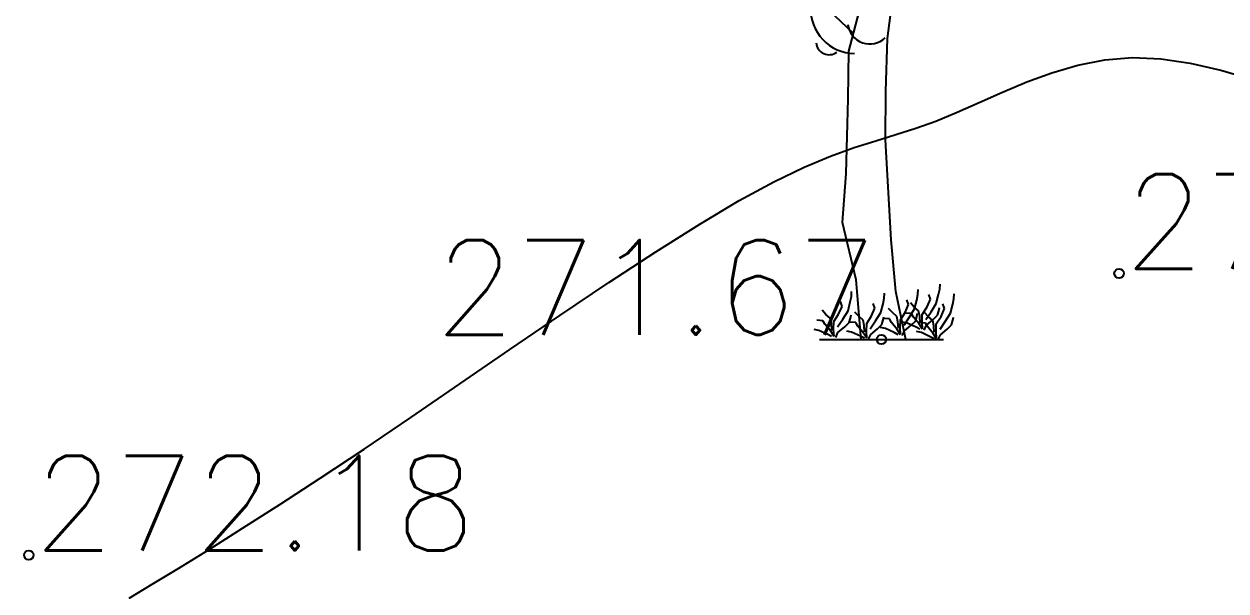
# Model space of a CAD drawing. Extents: x 524954 to 526204, y 9523489 to 9524010.
# Drawn here: x 525814.38 to 525827.07, y 9523655.6 to 9523661.59 of the extents above; entities that cross this region are included whole.
import ezdxf
from ezdxf.enums import TextEntityAlignment as Align

# ---------------------------------------------------------------- set-up
doc = ezdxf.new("R2010")
doc.units = 0
doc.header["$PDMODE"] = 33
doc.header["$PDSIZE"] = 0.1
doc.linetypes.add('ACAD_ISO12W100', pattern=[21, 12, -3, 0, -3, 0, -3])
for name, color, linetype in [('Arbre', 34, 'ACAD_ISO12W100'), ('CN_02_00', 4, 'Continuous'), ('TopoAlt', 3, 'Continuous'), ('TOPOJIS', 7, 'Continuous')]:
    doc.layers.add(name, color=color, linetype=linetype)
doc.styles.add('Simplex 1.0', font='Simplex.shx', dxfattribs={"width": 0.99, "height": 1})

# ---------------------------------------------------------------- blocks, each defined once
blk = doc.blocks.new('TCPOINT M')
at = {"color": 0}
blk.add_point((0, 0), dxfattribs=at)
at = {"layer": 'TopoAlt', "style": 'Simplex 1.0', "width": 0.99}
blk.add_attdef('ALT', (0.15, 0.15), '', height=1, dxfattribs=at)
blk = doc.blocks.new('v088')
at = {"linetype": 'Continuous'}
for p, q in [((-0.294, 3.234), (-0.685, 3.605)), ((0.064, 3.179), (0.118, 3.584)), ((-0.344, 3.046), (-0.217, 3.527)), ((0.045, 2.625), (0.064, 3.179)), ((-0.352, 2.542), (-0.344, 3.046)), ((-0.373, 1.752), (-0.352, 2.542)), ((0.043, 2.109), (0.045, 2.625)), ((0.102, 1.053), (0.043, 2.109)), ((-0.412, 1.235), (-0.373, 1.752)), ((-0.268, 0.628), (-0.412, 1.235)), ((0.151, 0.506), (0.102, 1.053)), ((-0.213, 0), (-0.268, 0.628)), ((0.385, 0.474), (0.387, 0.526)), ((0.603, 0.474), (0.615, 0.531)), ((0.615, 0.531), (0.618, 0.584)), ((-0.416, 0.349), (-0.433, 0.399)), ((-0.353, 0.303), (-0.329, 0.397)), ((-0.329, 0.397), (-0.317, 0.454)), ((-0.317, 0.454), (-0.315, 0.507)), ((0.017, 0.377), (0.029, 0.435)), ((0.029, 0.435), (0.031, 0.488)), ((0.256, 0), (0.151, 0.506)), ((0.286, 0.368), (0.269, 0.418)), ((0.346, 0.341), (0.305, 0.385)), ((0.349, 0.322), (0.373, 0.416)), ((0.373, 0.416), (0.385, 0.474)), ((0.481, 0.344), (0.517, 0.426)), ((0.517, 0.426), (0.5, 0.476)), ((0.579, 0.38), (0.603, 0.474)), ((0.752, 0.373), (0.765, 0.43)), ((0.765, 0.43), (0.767, 0.483)), ((-0.587, 0.264), (-0.627, 0.308)), ((-0.541, 0.224), (-0.587, 0.264)), ((-0.502, 0.188), (-0.452, 0.267)), ((-0.452, 0.267), (-0.416, 0.349)), ((-0.409, 0.214), (-0.353, 0.303)), ((-0.327, 0.226), (-0.32, 0.26)), ((-0.24, 0.245), (-0.281, 0.288)), ((-0.106, 0.248), (-0.07, 0.329)), ((-0.07, 0.329), (-0.087, 0.38)), ((-0.063, 0.195), (-0.007, 0.284)), ((-0.007, 0.284), (0.017, 0.377)), ((0.115, 0.284), (0.075, 0.327)), ((0.161, 0.243), (0.115, 0.284)), ((0.2, 0.207), (0.25, 0.286)), ((0.25, 0.286), (0.286, 0.368)), ((0.315, 0.274), (0.25, 0.279)), ((0.293, 0.233), (0.349, 0.322)), ((0.337, 0.236), (0.315, 0.274)), ((0.392, 0.301), (0.346, 0.341)), ((0.375, 0.245), (0.382, 0.279)), ((0.404, 0.243), (0.392, 0.301)), ((0.428, 0.183), (0.43, 0.264)), ((0.43, 0.264), (0.481, 0.344)), ((0.495, 0.24), (0.454, 0.284)), ((0.469, 0.209), (0.524, 0.291)), ((0.524, 0.291), (0.579, 0.38)), ((0.546, 0.209), (0.591, 0.255)), ((0.591, 0.255), (0.606, 0.303)), ((0.606, 0.303), (0.613, 0.337)), ((0.63, 0.243), (0.666, 0.325)), ((0.666, 0.325), (0.649, 0.375)), ((0.673, 0.19), (0.728, 0.279)), ((0.728, 0.279), (0.752, 0.373)), ((-0.618, 0.197), (-0.683, 0.202)), ((-0.596, 0.159), (-0.618, 0.197)), ((-0.536, 0.087), (-0.596, 0.159)), ((-0.529, 0.166), (-0.541, 0.224)), ((-0.524, 0.099), (-0.529, 0.166)), ((-0.505, 0.106), (-0.502, 0.188)), ((-0.464, 0.132), (-0.409, 0.214)), ((-0.459, 0.072), (-0.387, 0.132)), ((-0.387, 0.132), (-0.341, 0.178)), ((-0.341, 0.178), (-0.327, 0.226)), ((-0.272, 0.178), (-0.337, 0.183)), ((-0.25, 0.139), (-0.272, 0.178)), ((-0.19, 0.067), (-0.25, 0.139)), ((-0.195, 0.204), (-0.24, 0.245)), ((-0.183, 0.147), (-0.195, 0.204)), ((-0.178, 0.079), (-0.183, 0.147)), ((-0.159, 0.087), (-0.156, 0.168)), ((-0.156, 0.168), (-0.106, 0.248)), ((-0.118, 0.113), (-0.063, 0.195)), ((-0.041, 0.113), (0.005, 0.159)), ((0.005, 0.159), (0.019, 0.207)), ((0.019, 0.207), (0.026, 0.24)), ((0.084, 0.216), (0.019, 0.221)), ((0.106, 0.178), (0.084, 0.216)), ((0.166, 0.106), (0.106, 0.178)), ((0.173, 0.185), (0.161, 0.243)), ((0.178, 0.118), (0.173, 0.185)), ((0.197, 0.125), (0.2, 0.207)), ((0.272, 0.173), (0.221, 0.183)), ((0.238, 0.151), (0.293, 0.233)), ((0.243, 0.091), (0.315, 0.151)), ((0.365, 0.13), (0.272, 0.173)), ((0.315, 0.151), (0.361, 0.197)), ((0.397, 0.163), (0.337, 0.236)), ((0.361, 0.197), (0.375, 0.245)), ((0.406, 0.108), (0.365, 0.13)), ((0.433, 0.108), (0.397, 0.163)), ((0.464, 0.173), (0.399, 0.178)), ((0.409, 0.175), (0.404, 0.243)), ((0.433, 0.113), (0.428, 0.183)), ((0.45, 0.099), (0.474, 0.149)), ((0.486, 0.135), (0.464, 0.173)), ((0.474, 0.149), (0.546, 0.209)), ((0.546, 0.063), (0.486, 0.135)), ((0.541, 0.2), (0.495, 0.24)), ((0.553, 0.142), (0.541, 0.2)), ((0.558, 0.075), (0.553, 0.142)), ((0.577, 0.082), (0.579, 0.163)), ((0.579, 0.163), (0.63, 0.243)), ((0.618, 0.108), (0.673, 0.19)), ((0.695, 0.108), (0.74, 0.154)), ((0.74, 0.154), (0.755, 0.202)), ((0.755, 0.202), (0.762, 0.236)), ((-0.661, 0.096), (-0.712, 0.106)), ((-0.567, 0.053), (-0.661, 0.096)), ((-0.654, 0), (0.654, 0)), ((-0.527, 0.031), (-0.567, 0.053)), ((-0.5, 0.031), (-0.536, 0.087)), ((-0.5, 0.036), (-0.505, 0.106)), ((-0.483, 0.022), (-0.459, 0.072)), ((-0.315, 0.077), (-0.365, 0.087)), ((-0.221, 0.034), (-0.315, 0.077)), ((-0.18, 0.012), (-0.221, 0.034)), ((-0.154, 0.012), (-0.19, 0.067)), ((-0.154, 0.017), (-0.159, 0.087)), ((-0.137, 0.002), (-0.113, 0.053)), ((-0.113, 0.053), (-0.041, 0.113)), ((0.041, 0.115), (-0.01, 0.125)), ((0.135, 0.072), (0.041, 0.115)), ((0.175, 0.05), (0.135, 0.072)), ((0.202, 0.05), (0.166, 0.106)), ((0.202, 0.055), (0.197, 0.125)), ((0.219, 0.041), (0.243, 0.091)), ((0.421, 0.072), (0.37, 0.082)), ((0.514, 0.029), (0.421, 0.072)), ((0.555, 0.007), (0.514, 0.029)), ((0.582, 0.007), (0.546, 0.063)), ((0.582, 0.012), (0.577, 0.082)), ((0.599, -0.002), (0.623, 0.048)), ((0.623, 0.048), (0.695, 0.108))]:
    blk.add_line(p, q, dxfattribs=at)
for centre, major_axis, start_param, end_param in [((-0.28, 3.489), (0.33, 0.33), 2.307735, 3.914618), ((-0.123, 3.354), (0.164, 0.164), 2.463212, 4.701636), ((-0.553, 3.145), (0.0964, 0.0964), 2.435534, 4.557933)]:
    blk.add_ellipse(centre, major_axis=major_axis, ratio=1, start_param=start_param, end_param=end_param, dxfattribs=at)

msp = doc.modelspace()

# ---------------------------------------------------------------- linework, layer by layer
at = {"layer": 'CN_02_00', "elevation": 272, "flags": 128}
msp.add_lwpolyline([(525815.493, 9523655.524), (525815.736, 9523655.671), (525816.018, 9523655.842), (525816.337, 9523656.039), (525816.692, 9523656.263), (525817.084, 9523656.513), (525817.511, 9523656.792), (525817.973, 9523657.099), (525818.467, 9523657.434), (525818.984, 9523657.788), (525819.512, 9523658.151), (525820.041, 9523658.512), (525820.558, 9523658.86), (525821.054, 9523659.186), (525821.517, 9523659.478), (525821.935, 9523659.727), (525822.3, 9523659.925), (525822.619, 9523660.078), (525822.898, 9523660.195), (525823.148, 9523660.286), (525823.375, 9523660.359), (525823.589, 9523660.424), (525823.799, 9523660.49), (525824.011, 9523660.566), (525824.234, 9523660.659), (525824.469, 9523660.764), (525824.714, 9523660.873), (525824.97, 9523660.98), (525825.235, 9523661.077), (525825.51, 9523661.158), (525825.794, 9523661.213), (525826.086, 9523661.238), (525826.386, 9523661.225), (525826.696, 9523661.179), (525827.019, 9523661.104), (525827.357, 9523661.005)], dxfattribs=at)

# ---------------------------------------------------------------- block references
at = {"layer": 'Arbre'}
msp.add_blockref('v088', (525823.436, 9523658.259), dxfattribs=at)
at = {"layer": 'TOPOJIS'}
ref = msp.add_blockref('TCPOINT M', (525825.944, 9523658.956, 271.52), dxfattribs=at)
ref.add_attrib('ALT', '271.52', (525825.994, 9523659.006, 271.52), dxfattribs={"layer": 'TopoAlt', "height": 1, "style": 'Simplex 1.0', "width": 0.99})
ref = msp.add_blockref('TCPOINT M', (525823.436, 9523658.259, 271.67), dxfattribs=at)
ref.add_attrib('ALT', '271.67', dxfattribs={"layer": 'TopoAlt', "height": 1, "style": 'Simplex 1.0', "width": 0.99}).set_placement((525823.386, 9523658.309, 271.67), align=Align.RIGHT)
ref = msp.add_blockref('TCPOINT M', (525814.434, 9523655.98, 272.18), dxfattribs=at)
ref.add_attrib('ALT', '272.18', (525814.484, 9523656.03, 272.18), dxfattribs={"layer": 'TopoAlt', "height": 1, "style": 'Simplex 1.0', "width": 0.99})

doc.saveas('drawing.dxf')
